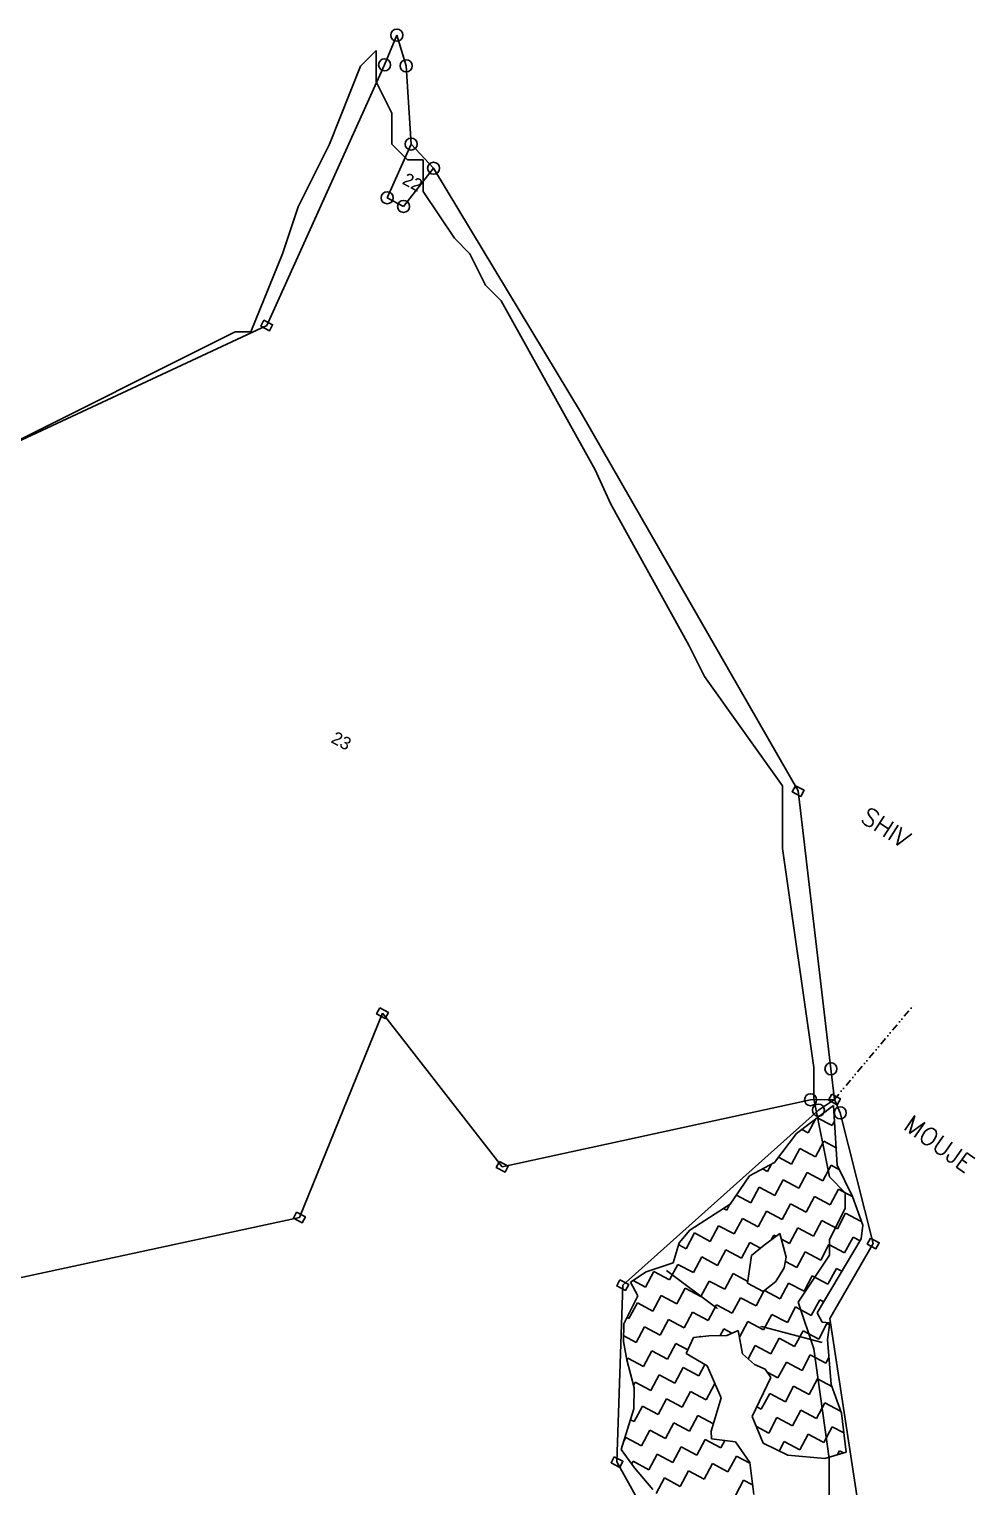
# Model space of a CAD drawing. Header units: metres. Extents: x 345339 to 348404, y 1759591 to 1762525.
# Drawn here: x 346414 to 347078, y 1761502 to 1762525 of the extents above; entities that cross this region are included whole.
import ezdxf

# ---------------------------------------------------------------- set-up
doc = ezdxf.new("R2010")
doc.units = ezdxf.units.M
doc.linetypes.add('DIVIDE', pattern=[1.25, 0.5, -0.25, 0, -0.25, 0, -0.25])
for name, color, linetype in [('POLY_HATCH', 12, 'Continuous'), ('POLY_PARCEL', 6, 'Continuous'), ('SYM_ARROW', 1, 'Continuous'), ('TEXT_MAPOUT', 7, 'Continuous'), ('TEXT_PARCEL', 7, 'Continuous'), ('V_BOUND_LINE', 7, 'Continuous'), ('V_DIVIDE_LINE', 7, 'DIVIDE'), ('VILLAGE BOUNDRY', 15, 'Continuous')]:
    doc.layers.add(name, color=color, linetype=linetype)
doc.styles.get("Standard").update_dxf_attribs({"font": 'simplex.shx'})
doc.styles.add('TEXT_MAP', font='')
doc.styles.get('TEXT_MAP').set_extended_font_data('Kruti Dev 050')

msp = doc.modelspace()

# ---------------------------------------------------------------- linework, layer by layer
for points in [[(346578.9, 1762321.2), (346585, 1762317.9), (346582.8, 1762313.7), (346576.7, 1762316.9)], [(346951.9, 1761994.4), (346958, 1761991.2), (346955.7, 1761986.9), (346949.6, 1761990.2)], [(346660.2, 1761838.4), (346666.3, 1761835.2), (346664, 1761831), (346657.9, 1761834.2)], [(346977.4, 1761778), (346983.5, 1761774.7), (346981.2, 1761770.5), (346975.1, 1761773.8)], [(346744.3, 1761730.7), (346750.4, 1761727.4), (346748.2, 1761723.2), (346742, 1761726.5)], [(346601.8, 1761695.1), (346608, 1761691.8), (346605.7, 1761687.6), (346599.6, 1761690.9)], [(347004.7, 1761676.9), (347010.8, 1761673.6), (347008.5, 1761669.4), (347002.4, 1761672.7)], [(346828.8, 1761647.7), (346834.9, 1761644.4), (346832.6, 1761640.2), (346826.5, 1761643.4)], [(346824.8, 1761523.5), (346830.9, 1761520.3), (346828.7, 1761516), (346822.6, 1761519.3)]]:
    msp.add_lwpolyline(points, close=True)
for centre in [(346672.2, 1762521.1), (346663.6, 1762500.3), (346678.7, 1762499.6), (346682.2, 1762444.7), (346698, 1762427.7), (346665.4, 1762407), (346676.9, 1762400.9), (346976.9, 1761795.7), (346962.6, 1761774), (346968.1, 1761766.7), (346983.4, 1761764.8)]:
    msp.add_circle(centre, 4.23)
at = {"layer": 'POLY_HATCH'}
for p, q in [((346952.7, 1761750.4), (346978.7, 1761769.9)), ((346978.7, 1761769.9), (346981.3, 1761728.2)), ((346937.2, 1761730), (346952.7, 1761750.4)), ((346919.8, 1761720.6), (346937.2, 1761730)), ((346906.1, 1761700.8), (346919.8, 1761720.6)), ((346981.3, 1761728.2), (346992.1, 1761706.2)), ((346877.8, 1761682.5), (346906.1, 1761700.8)), ((346992.1, 1761706.2), (346999.2, 1761686.1)), ((346870.4, 1761673.5), (346877.8, 1761682.5)), ((346929.9, 1761671.9), (346941, 1761680.2)), ((346941, 1761680.2), (346945.5, 1761663.5)), ((346999.2, 1761686.1), (346998, 1761676.3)), ((346866.1, 1761659.6), (346870.4, 1761673.5)), ((346921.1, 1761664.8), (346929.9, 1761671.9)), ((346998, 1761676.3), (346967.3, 1761624.4)), ((346847.2, 1761653.3), (346866.1, 1761659.6)), ((346918.3, 1761645.4), (346921.1, 1761664.8)), ((346945.5, 1761663.5), (346944, 1761656)), ((346836.3, 1761646), (346847.2, 1761653.3)), ((346944, 1761656), (346938.2, 1761646.5)), ((346841.3, 1761636.3), (346836.3, 1761646)), ((346929.4, 1761639.5), (346918.3, 1761645.4)), ((346938.2, 1761646.5), (346929.4, 1761639.5)), ((346831.6, 1761616.7), (346841.3, 1761636.3)), ((346831.3, 1761604.4), (346831.6, 1761616.7)), ((346967.3, 1761624.4), (346970.8, 1761617.9)), ((346970.8, 1761617.9), (346976, 1761617.4)), ((346976, 1761617.4), (346974.5, 1761605.8)), ((346880.4, 1761607.1), (346875.2, 1761595.9)), ((346891.2, 1761608.3), (346880.4, 1761607.1)), ((346903.8, 1761608.6), (346891.2, 1761608.3)), ((346911.8, 1761612.1), (346903.8, 1761608.6)), ((346914.8, 1761595.8), (346911.8, 1761612.1)), ((346974.5, 1761605.8), (346977, 1761574.2)), ((346833.7, 1761591.5), (346831.3, 1761604.4)), ((346875.2, 1761595.9), (346890, 1761587.2)), ((346923.2, 1761588.2), (346914.8, 1761595.8)), ((346838.7, 1761571.8), (346833.7, 1761591.5)), ((346890, 1761587.2), (346899.9, 1761564.9)), ((346930.7, 1761584.9), (346923.2, 1761588.2)), ((346921.6, 1761551.8), (346934.6, 1761579)), ((346934.6, 1761579), (346930.7, 1761584.9)), ((346838.6, 1761557.1), (346838.7, 1761571.8)), ((346899.9, 1761564.9), (346892.9, 1761541.5)), ((346977, 1761574.2), (346984.2, 1761554.1)), ((346829.6, 1761528.5), (346838.6, 1761557.1)), ((346929.4, 1761532.9), (346921.6, 1761551.8)), ((346984.2, 1761554.1), (346987.5, 1761526.8)), ((346892.9, 1761541.5), (346893, 1761536)), ((346893, 1761536), (346909.8, 1761534)), ((346839.1, 1761515.7), (346829.6, 1761528.5)), ((346909.8, 1761534), (346919.9, 1761519.4)), ((346946.7, 1761524.5), (346929.4, 1761532.9)), ((346972.7, 1761522.3), (346946.7, 1761524.5)), ((346987.5, 1761526.8), (346972.7, 1761522.3)), ((346851.9, 1761500.4), (346839.1, 1761515.7)), ((346919.9, 1761519.4), (346922.7, 1761497))]:
    msp.add_line(p, q, dxfattribs=at)
at = {"layer": 'POLY_HATCH', "linetype": 'Continuous'}
for p, q in [((346960.9, 1761750.7), (346966, 1761760.4)), ((346967.3, 1761761.4), (346977.7, 1761755.9)), ((346956.4, 1761753.1), (346960.9, 1761750.7)), ((346977.7, 1761755.9), (346979.4, 1761759)), ((346949.2, 1761728.8), (346955, 1761739.8)), ((346955, 1761739.8), (346966, 1761733.9)), ((346966, 1761733.9), (346971.8, 1761744.9)), ((346971.8, 1761744.9), (346980.5, 1761740.3)), ((346932.4, 1761723.7), (346935.1, 1761728.8)), ((346940, 1761733.7), (346949.2, 1761728.8)), ((346928.9, 1761725.5), (346932.4, 1761723.7)), ((346954.3, 1761712), (346960.2, 1761722.9)), ((346960.2, 1761722.9), (346971.1, 1761717.1)), ((346971.1, 1761717.1), (346977, 1761728.1)), ((346977, 1761728.1), (346982.9, 1761724.9)), ((346920.7, 1761701.7), (346926.5, 1761712.7)), ((346926.5, 1761712.7), (346937.5, 1761706.8)), ((346937.5, 1761706.8), (346943.3, 1761717.8)), ((346943.3, 1761717.8), (346954.3, 1761712)), ((346976.3, 1761700.3), (346982.1, 1761711.3)), ((346982.1, 1761711.3), (346992.2, 1761705.9)), ((346903.8, 1761696.6), (346906, 1761700.7)), ((346910.5, 1761707.1), (346920.7, 1761701.7)), ((346942.6, 1761690), (346948.5, 1761701)), ((346948.5, 1761701), (346959.4, 1761695.1)), ((346959.4, 1761695.1), (346965.3, 1761706.1)), ((346965.3, 1761706.1), (346976.3, 1761700.3)), ((346901.5, 1761697.8), (346903.8, 1761696.6)), ((346909, 1761679.8), (346914.8, 1761690.7)), ((346914.8, 1761690.7), (346925.8, 1761684.9)), ((346925.8, 1761684.9), (346931.6, 1761695.9)), ((346931.6, 1761695.9), (346942.6, 1761690)), ((346964.6, 1761678.3), (346970.4, 1761689.3)), ((346970.4, 1761689.3), (346981.4, 1761683.5)), ((346981.4, 1761683.5), (346987.2, 1761694.4)), ((346987.2, 1761694.4), (346998.2, 1761688.6)), ((346998.2, 1761688.6), (346998.3, 1761688.7)), ((346875.3, 1761669.5), (346881.2, 1761680.5)), ((346881.2, 1761680.5), (346892.1, 1761674.6)), ((346892.1, 1761674.6), (346898, 1761685.6)), ((346898, 1761685.6), (346909, 1761679.8)), ((346935, 1761675.6), (346936.8, 1761679)), ((346936.8, 1761679), (346938.4, 1761678.2)), ((346947.7, 1761673.2), (346953.6, 1761684.2)), ((346953.6, 1761684.2), (346964.6, 1761678.3)), ((346986.5, 1761666.6), (346992.4, 1761677.6)), ((346992.4, 1761677.6), (346997.3, 1761675)), ((346870, 1761672.3), (346875.3, 1761669.5)), ((346897.3, 1761657.8), (346903.1, 1761668.8)), ((346903.1, 1761668.8), (346914.1, 1761662.9)), ((346914.1, 1761662.9), (346919.9, 1761673.9)), ((346919.9, 1761673.9), (346927.5, 1761669.9)), ((346942.1, 1761676.2), (346947.7, 1761673.2)), ((346952.9, 1761656.4), (346958.7, 1761667.3)), ((346958.7, 1761667.3), (346969.7, 1761661.5)), ((346969.7, 1761661.5), (346975.5, 1761672.5)), ((346975.5, 1761672.5), (346986.5, 1761666.6)), ((346863.6, 1761647.6), (346869.5, 1761658.5)), ((346869.5, 1761658.5), (346880.4, 1761652.7)), ((346880.4, 1761652.7), (346886.3, 1761663.7)), ((346886.3, 1761663.7), (346897.3, 1761657.8)), ((346945, 1761660.6), (346952.9, 1761656.4)), ((346838, 1761647.1), (346846.8, 1761642.4)), ((346846.8, 1761642.4), (346852.6, 1761653.4)), ((346852.6, 1761653.4), (346863.6, 1761647.6)), ((346885.6, 1761635.9), (346891.4, 1761646.8)), ((346891.4, 1761646.8), (346902.4, 1761641)), ((346902.4, 1761641), (346908.2, 1761652)), ((346908.2, 1761652), (346918.5, 1761646.5)), ((346958, 1761639.6), (346963.8, 1761650.5)), ((346963.8, 1761650.5), (346974.8, 1761644.7)), ((346974.8, 1761644.7), (346980.7, 1761655.7)), ((346980.7, 1761655.7), (346984.6, 1761653.6)), ((346851.9, 1761625.6), (346857.8, 1761636.6)), ((346857.8, 1761636.6), (346868.8, 1761630.7)), ((346868.8, 1761630.7), (346874.6, 1761641.7)), ((346874.6, 1761641.7), (346885.6, 1761635.9)), ((346924.3, 1761629.3), (346930.1, 1761640.1)), ((346930.3, 1761640.2), (346941.2, 1761634.4)), ((346941.2, 1761634.4), (346947, 1761645.4)), ((346947, 1761645.4), (346958, 1761639.6)), ((346835.1, 1761620.5), (346841, 1761631.5)), ((346841, 1761631.5), (346851.9, 1761625.6)), ((346890.7, 1761619), (346896.6, 1761630)), ((346896.6, 1761630), (346907.5, 1761624.2)), ((346907.5, 1761624.2), (346913.4, 1761635.1)), ((346913.4, 1761635.1), (346924.3, 1761629.3)), ((346946.3, 1761617.6), (346952.1, 1761628.6)), ((346952.1, 1761628.6), (346963.1, 1761622.7)), ((346963.1, 1761622.7), (346969, 1761633.7)), ((346969, 1761633.7), (346971.9, 1761632.2)), ((346833.8, 1761621.2), (346835.1, 1761620.5)), ((346857.1, 1761608.8), (346862.9, 1761619.8)), ((346862.9, 1761619.8), (346873.9, 1761613.9)), ((346873.9, 1761613.9), (346879.7, 1761624.9)), ((346879.7, 1761624.9), (346890.7, 1761619)), ((346912.7, 1761607.4), (346918.5, 1761618.3)), ((346918.5, 1761618.3), (346929.5, 1761612.5)), ((346929.5, 1761612.5), (346935.3, 1761623.4)), ((346935.3, 1761623.4), (346946.3, 1761617.6)), ((346968.3, 1761605.9), (346974.1, 1761616.9)), ((346974.1, 1761616.9), (346975.8, 1761616)), ((346831.4, 1761608.4), (346840.2, 1761603.7)), ((346840.2, 1761603.7), (346846.1, 1761614.6)), ((346846.1, 1761614.6), (346857.1, 1761608.8)), ((346884.6, 1761607.6), (346884.9, 1761608.1)), ((346884.9, 1761608.1), (346885.6, 1761607.7)), ((346899.2, 1761608.5), (346901.7, 1761613.2)), ((346901.7, 1761613.2), (346907.4, 1761610.2)), ((346934.6, 1761595.6), (346940.5, 1761606.6)), ((346940.5, 1761606.6), (346951.4, 1761600.8)), ((346951.4, 1761600.8), (346957.3, 1761611.8)), ((346957.3, 1761611.8), (346968.3, 1761605.9)), ((346845.4, 1761586.8), (346851.2, 1761597.8)), ((346851.2, 1761597.8), (346862.2, 1761592)), ((346862.2, 1761592), (346868, 1761602.9)), ((346868, 1761602.9), (346876.4, 1761598.5)), ((346918.7, 1761592.2), (346923.6, 1761601.5)), ((346923.6, 1761601.5), (346934.6, 1761595.6)), ((346833.7, 1761591.4), (346834.4, 1761592.7)), ((346834.4, 1761592.7), (346845.4, 1761586.8)), ((346867.3, 1761575.1), (346873.2, 1761586.1)), ((346873.2, 1761586.1), (346884.1, 1761580.3)), ((346884.1, 1761580.3), (346888.4, 1761588.2)), ((346939.7, 1761578.8), (346945.6, 1761589.8)), ((346945.6, 1761589.8), (346956.6, 1761584)), ((346956.6, 1761584), (346962.4, 1761594.9)), ((346962.4, 1761594.9), (346973.4, 1761589.1)), ((346973.4, 1761589.1), (346975.5, 1761593.1)), ((346838.3, 1761573.5), (346839.5, 1761575.9)), ((346839.5, 1761575.9), (346850.5, 1761570)), ((346850.5, 1761570), (346856.3, 1761581)), ((346856.3, 1761581), (346867.3, 1761575.1)), ((346932.1, 1761582.9), (346939.7, 1761578.8)), ((346961.7, 1761567.1), (346967.5, 1761578.1)), ((346967.5, 1761578.1), (346977.6, 1761572.8)), ((346872.4, 1761558.3), (346878.3, 1761569.3)), ((346878.3, 1761569.3), (346889.3, 1761563.4)), ((346889.3, 1761563.4), (346895.1, 1761574.4)), ((346895.1, 1761574.4), (346895.9, 1761574)), ((346928, 1761556.9), (346933.9, 1761567.9)), ((346933.9, 1761567.9), (346944.9, 1761562)), ((346944.9, 1761562), (346950.7, 1761573)), ((346950.7, 1761573), (346961.7, 1761567.1)), ((346838.8, 1761548.1), (346844.6, 1761559)), ((346844.6, 1761559), (346855.6, 1761553.2)), ((346855.6, 1761553.2), (346861.5, 1761564.2)), ((346861.5, 1761564.2), (346872.4, 1761558.3)), ((346924.8, 1761558.6), (346928, 1761556.9)), ((346950, 1761545.2), (346955.8, 1761556.2)), ((346955.8, 1761556.2), (346966.8, 1761550.3)), ((346966.8, 1761550.3), (346972.7, 1761561.3)), ((346972.7, 1761561.3), (346983.6, 1761555.4)), ((346983.6, 1761555.4), (346983.7, 1761555.5)), ((346836.2, 1761549.4), (346838.8, 1761548.1)), ((346860.7, 1761536.4), (346866.6, 1761547.3)), ((346866.6, 1761547.3), (346877.6, 1761541.5)), ((346877.6, 1761541.5), (346883.4, 1761552.5)), ((346883.4, 1761552.5), (346894.4, 1761546.6)), ((346924.6, 1761544.6), (346933.2, 1761540.1)), ((346933.2, 1761540.1), (346939, 1761551)), ((346939, 1761551), (346950, 1761545.2)), ((346971.9, 1761533.5), (346977.8, 1761544.5)), ((346977.8, 1761544.5), (346985.9, 1761540.2)), ((346831.5, 1761534.3), (346832.9, 1761537.1)), ((346832.9, 1761537.1), (346843.9, 1761531.2)), ((346843.9, 1761531.2), (346849.8, 1761542.2)), ((346849.8, 1761542.2), (346860.7, 1761536.4)), ((346882.7, 1761524.7), (346888.5, 1761535.6)), ((346888.5, 1761535.6), (346899.5, 1761529.8)), ((346899.5, 1761529.8), (346902.3, 1761534.9)), ((346955.1, 1761528.4), (346961, 1761539.3)), ((346961, 1761539.3), (346971.9, 1761533.5)), ((346849, 1761514.4), (346854.9, 1761525.4)), ((346854.9, 1761525.4), (346865.9, 1761519.5)), ((346865.9, 1761519.5), (346871.7, 1761530.5)), ((346871.7, 1761530.5), (346882.7, 1761524.7)), ((346940.6, 1761527.5), (346944.1, 1761534.2)), ((346944.1, 1761534.2), (346955.1, 1761528.4)), ((346981.5, 1761525), (346982.9, 1761527.6)), ((346982.9, 1761527.6), (346985.6, 1761526.2)), ((346837.1, 1761518.4), (346838.1, 1761520.3)), ((346838.1, 1761520.3), (346849, 1761514.4)), ((346887.8, 1761507.8), (346893.7, 1761518.8)), ((346893.7, 1761518.8), (346904.6, 1761513)), ((346904.6, 1761513), (346910.5, 1761523.9)), ((346910.5, 1761523.9), (346919.9, 1761518.9)), ((346854.2, 1761497.6), (346860, 1761508.6)), ((346860, 1761508.6), (346871, 1761502.7)), ((346871, 1761502.7), (346876.8, 1761513.7)), ((346876.8, 1761513.7), (346887.8, 1761507.8)), ((346909.8, 1761496.2), (346915.6, 1761507.1)), ((346915.6, 1761507.1), (346921.8, 1761503.8))]:
    msp.add_line(p, q, dxfattribs=at)
at = {"layer": 'POLY_PARCEL'}
for p, q in [((346682.2, 1762444.7), (346665.4, 1762407)), ((346676.9, 1762400.9), (346698, 1762427.7)), ((346665.4, 1762407), (346676.9, 1762400.9)), ((346662.1, 1761834.7), (346603.8, 1761691.3)), ((346746.2, 1761727), (346662.1, 1761834.7)), ((346962.6, 1761774), (346746.2, 1761727)), ((346979.3, 1761774.2), (346962.6, 1761774)), ((346968.1, 1761766.7), (346979.3, 1761774.2)), ((346830.7, 1761643.9), (346968.1, 1761766.7)), ((346603.8, 1761691.3), (346401, 1761647.7)), ((346826.7, 1761519.8), (346830.7, 1761643.9)), ((346891.6, 1761403.1), (346826.7, 1761519.8))]:
    msp.add_line(p, q, dxfattribs=at)
at = {"layer": 'SYM_ARROW', "extrusion": (0, 0, -1)}
for points in [[(-346896.9, 1761627.8), (-346861.5, 1761654.1)], [(-346928.2, 1761614.9), (-346970.8, 1761603.6)]]:
    msp.add_lwpolyline(points, dxfattribs=at)
for points in [[(-346896.7, 1761627.6), (-346898.3, 1761626.8), (-346897.1, 1761628.1)], [(-346928.3, 1761615.2), (-346926.4, 1761615.3), (-346928.1, 1761614.6)]]:
    msp.add_solid(points, dxfattribs=at)
at = {"layer": 'V_BOUND_LINE'}
for p, q in [((346672.2, 1762521.1), (346663.6, 1762500.3)), ((346678.7, 1762499.6), (346672.2, 1762521.1)), ((346663.6, 1762500.3), (346580.9, 1762317.4)), ((346682.2, 1762444.7), (346678.7, 1762499.6)), ((346698, 1762427.7), (346682.2, 1762444.7)), ((346801.9, 1762255.7), (346698, 1762427.7)), ((346580.9, 1762317.4), (346335.8, 1762203.1)), ((346953.8, 1761990.7), (346801.9, 1762255.7)), ((346976.9, 1761795.7), (346953.8, 1761990.7)), ((346979.3, 1761774.2), (346976.9, 1761795.7)), ((346983.4, 1761764.8), (346979.3, 1761774.2)), ((347006.6, 1761673.1), (346983.4, 1761764.8)), ((346976.1, 1761620.4), (347006.6, 1761673.1)), ((346998.6, 1761473.6), (346976.1, 1761620.4))]:
    msp.add_line(p, q, dxfattribs=at)
at = {"layer": 'V_DIVIDE_LINE', "ltscale": 10}
msp.add_line((346979.3, 1761774.2), (347035.4, 1761841.1), dxfattribs=at)
at = {"layer": 'VILLAGE BOUNDRY', "ltscale": 0.1}
for p, q in [((346657.7, 1762510.4), (346646.7, 1762499.4)), ((346657.7, 1762488.4), (346657.7, 1762510.4)), ((346646.7, 1762499.4), (346624.8, 1762444.5)), ((346668.7, 1762466.4), (346657.7, 1762488.4)), ((346668.7, 1762444.5), (346668.7, 1762466.4)), ((346624.8, 1762444.5), (346613.8, 1762422.6)), ((346679.7, 1762433.5), (346668.7, 1762444.5)), ((346690.6, 1762433.5), (346679.7, 1762433.5)), ((346690.6, 1762411.5), (346690.6, 1762433.5)), ((346613.8, 1762422.6), (346602.8, 1762400.6)), ((346712.6, 1762378.6), (346690.6, 1762411.5)), ((346602.8, 1762400.6), (346591.8, 1762367.7)), ((346723.5, 1762367.6), (346712.6, 1762378.6)), ((346591.8, 1762367.7), (346569.8, 1762312.8)), ((346734.5, 1762345.6), (346723.5, 1762367.6)), ((346745.5, 1762334.7), (346734.5, 1762345.6)), ((346811.3, 1762216.1), (346745.5, 1762334.7)), ((346558.8, 1762312.8), (346317.3, 1762192.1)), ((346569.8, 1762312.8), (346558.8, 1762312.8)), ((346822.3, 1762191.9), (346811.3, 1762216.1)), ((346877.1, 1762093.1), (346822.3, 1762191.9)), ((346888.1, 1762071.1), (346877.1, 1762093.1)), ((346942.9, 1761994.3), (346888.1, 1762071.1)), ((346942.9, 1761950.4), (346942.9, 1761994.3)), ((346964.8, 1761796.7), (346942.9, 1761950.4)), ((346964.8, 1761774.7), (346964.8, 1761796.7)), ((346975.8, 1761719.8), (346964.8, 1761774.7)), ((346986.8, 1761708.8), (346975.8, 1761719.8)), ((346986.8, 1761697.8), (346986.8, 1761708.8)), ((346975.8, 1761675.9), (346986.8, 1761697.8)), ((346975.8, 1761664.9), (346975.8, 1761675.9)), ((346953.8, 1761632), (346975.8, 1761664.9)), ((346964.8, 1761599.1), (346953.8, 1761632)), ((346975.7, 1761522.2), (346964.8, 1761599.1)), ((346975.7, 1761467.3), (346975.7, 1761522.2))]:
    msp.add_line(p, q, dxfattribs=at)

# ---------------------------------------------------------------- texts
at = {"layer": 'TEXT_MAPOUT'}
for s, rotation, p in [('SHIV', 327.1926, (346996.8, 1761969.6)), ('MOUJE', 324.4744, (347026.9, 1761754))]:
    msp.add_text(s, height=12.44, rotation=rotation, dxfattribs=at).set_placement(p)
at = {"layer": 'TEXT_PARCEL', "style": 'TEXT_MAP'}
for s, p in [('22', (346675.3, 1762417.1)), ('23', (346625.3, 1762025.1))]:
    msp.add_text(s, height=8.95, rotation=331.9517, dxfattribs=at).set_placement(p)

doc.saveas('drawing.dxf')
